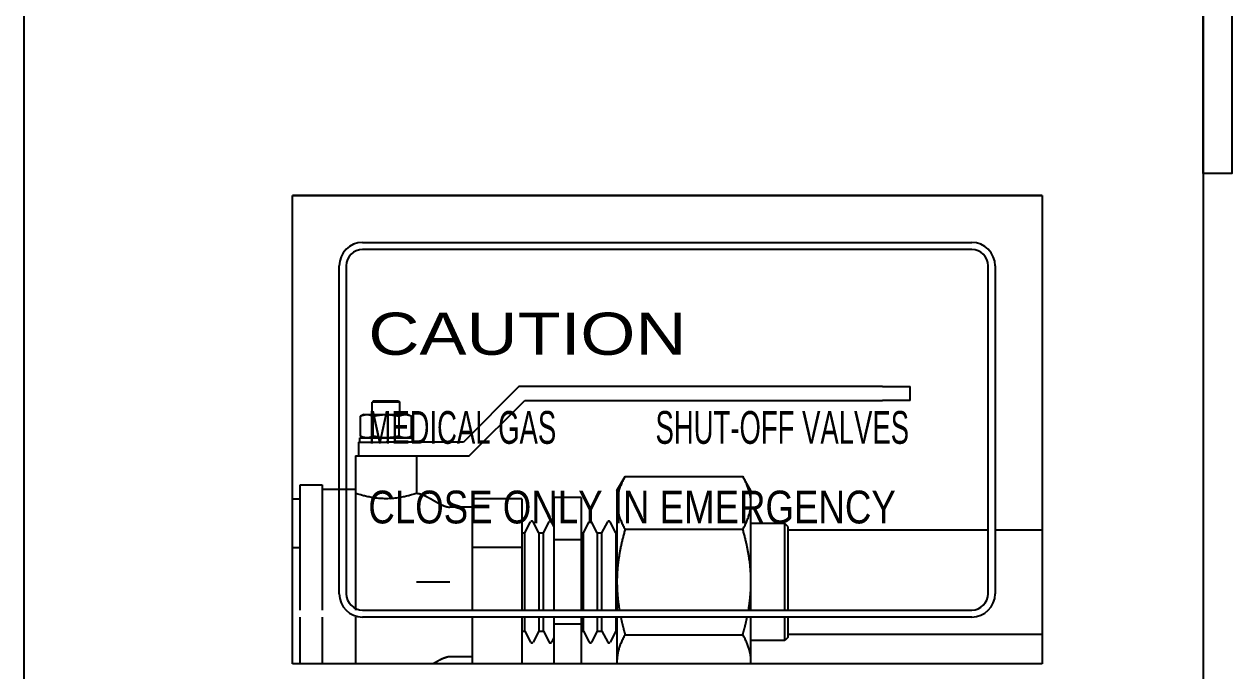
# Model space of a CAD drawing. Header units: millimetres. Extents: x 10903 to 284569, y 2319 to 62017.
# Drawn here: x 237680 to 238968, y 13578 to 14268 of the extents above; entities that cross this region are included whole.
import ezdxf

# ---------------------------------------------------------------- set-up
doc = ezdxf.new("R2010")
doc.units = ezdxf.units.MM
doc.layers.add('cps', color=7, linetype='Continuous')
doc.layers.add('CPST', color=6, linetype='Continuous')
doc.styles.add('SANSSERIF', font='sas_____.pfb', dxfattribs={"height": 10})

msp = doc.modelspace()

# ---------------------------------------------------------------- linework, layer by layer
at = {"layer": 'cps'}
for p, q in [((238765.8, 14085), (237965.8, 14085)), ((237965.8, 14085), (238765.8, 14085)), ((237965.8, 14085), (238765.8, 14085)), ((238765.8, 14085), (237965.8, 14085)), ((237965.8, 13585), (237965.8, 14085)), ((238765.8, 14085), (238765.8, 13585)), ((238765.8, 14085), (238765.8, 13585)), ((238040.8, 14035), (238690.8, 14035)), ((238040.8, 14035), (238690.8, 14035)), ((238690.8, 14027.5), (238040.8, 14027.5)), ((238690.8, 14027.5), (238040.8, 14027.5)), ((238015.8, 13660), (238015.8, 14010)), ((238015.8, 13660), (238015.8, 14010)), ((238023.3, 14010), (238023.3, 13660)), ((238023.3, 14010), (238023.3, 13660)), ((238708.3, 13660), (238708.3, 14010)), ((238708.3, 13660), (238708.3, 14010)), ((238715.8, 14010), (238715.8, 13660)), ((238715.8, 14010), (238715.8, 13660)), ((238040.8, 13642.5), (238690.8, 13642.5)), ((238040.8, 13642.5), (238690.8, 13642.5)), ((238690.8, 13635), (238040.8, 13635)), ((238690.8, 13635), (238040.8, 13635)), ((238765.8, 13585), (237965.8, 13585)), ((238765.8, 13585), (237965.8, 13585))]:
    msp.add_line(p, q, dxfattribs=at)
at = {"layer": 'cps', "color": 8}
for p, q in [((238207.6, 13881.1), (238148.5, 13821.9)), ((238207.6, 13881.1), (238148.5, 13821.9)), ((238595.5, 13881.1), (238207.6, 13881.1)), ((238595.5, 13881.1), (238207.6, 13881.1)), ((238595.5, 13881.1), (238625.1, 13881.1)), ((238595.5, 13881.1), (238625.1, 13881.1)), ((238625.1, 13866.3), (238625.1, 13881.1)), ((238625.1, 13866.3), (238625.1, 13881.1)), ((238052.5, 13866), (238051, 13864.5)), ((238052.5, 13866), (238051, 13864.5)), ((238065.8, 13864.5), (238051, 13864.5)), ((238051, 13851.2), (238051, 13864.5)), ((238051, 13851.2), (238051, 13864.5)), ((238065.8, 13864.5), (238051, 13864.5)), ((238052.5, 13866), (238065.8, 13866)), ((238052.5, 13866), (238065.8, 13866)), ((238065.8, 13866), (238079.1, 13866)), ((238065.8, 13866), (238079.1, 13866)), ((238080.6, 13864.5), (238065.8, 13864.5)), ((238080.6, 13864.5), (238065.8, 13864.5)), ((238079.1, 13866), (238080.6, 13864.5)), ((238079.1, 13866), (238080.6, 13864.5)), ((238080.6, 13851.2), (238080.6, 13864.5)), ((238080.6, 13851.2), (238080.6, 13864.5)), ((238154.6, 13807.1), (238213.8, 13866.3)), ((238154.6, 13807.1), (238213.8, 13866.3)), ((238213.8, 13866.3), (238595.5, 13866.3)), ((238213.8, 13866.3), (238595.5, 13866.3)), ((238625.1, 13866.3), (238595.5, 13866.3)), ((238625.1, 13866.3), (238595.5, 13866.3)), ((238042.1, 13851.2), (238038.5, 13849.5)), ((238042.1, 13851.2), (238038.5, 13849.5)), ((238038.5, 13828.1), (238038.5, 13849.5)), ((238038.5, 13828.1), (238038.5, 13849.5)), ((238042.1, 13851.2), (238065.8, 13851.2)), ((238042.1, 13851.2), (238065.8, 13851.2)), ((238052.1, 13828.1), (238052.1, 13849.5)), ((238052.1, 13828.1), (238052.1, 13849.5)), ((238065.8, 13851.2), (238089.5, 13851.2)), ((238065.8, 13851.2), (238089.5, 13851.2)), ((238079.5, 13849.5), (238079.5, 13828.1)), ((238079.5, 13849.5), (238079.5, 13828.1)), ((238089.5, 13851.2), (238093.1, 13849.5)), ((238089.5, 13851.2), (238093.1, 13849.5)), ((238093.1, 13828.1), (238093.1, 13849.5)), ((238093.1, 13828.1), (238093.1, 13849.5)), ((238036.2, 13821.9), (238036.2, 13807.1)), ((238036.2, 13821.9), (238065.8, 13821.9)), ((238036.2, 13821.9), (238065.8, 13821.9)), ((238036.2, 13821.9), (238036.2, 13807.1)), ((238037.7, 13821.9), (238037.7, 13826.4)), ((238037.7, 13826.4), (238065.8, 13826.4)), ((238037.7, 13826.4), (238065.8, 13826.4)), ((238037.7, 13821.9), (238037.7, 13826.4)), ((238042.1, 13826.4), (238038.5, 13828.1)), ((238042.1, 13826.4), (238038.5, 13828.1)), ((238065.8, 13826.4), (238093.9, 13826.4)), ((238065.8, 13826.4), (238093.9, 13826.4)), ((238148.5, 13821.9), (238065.8, 13821.9)), ((238148.5, 13821.9), (238065.8, 13821.9)), ((238089.5, 13826.4), (238093.1, 13828.1)), ((238089.5, 13826.4), (238093.1, 13828.1)), ((238093.9, 13821.9), (238093.9, 13826.4)), ((238093.9, 13821.9), (238093.9, 13826.4)), ((238033.3, 13807.1), (238079.4, 13807.1)), ((238033.3, 13807.1), (238033.3, 13771.4)), ((238033.3, 13807.1), (238033.3, 13771.4)), ((238033.3, 13807.1), (238079.4, 13807.1)), ((238079.4, 13807.1), (238154.6, 13807.1)), ((238079.4, 13807.1), (238154.6, 13807.1)), ((238098.4, 13807.1), (238098.4, 13767.2)), ((238098.4, 13807.1), (238098.4, 13767.2)), ((238312.2, 13770), (238320.9, 13785.1)), ((238312.2, 13770), (238320.9, 13785.1)), ((238320.9, 13785.1), (238446.5, 13785.1)), ((238320.9, 13785.1), (238446.5, 13785.1)), ((238455.2, 13770), (238446.5, 13785.1)), ((238455.2, 13770), (238446.5, 13785.1)), ((237974.1, 13642.5), (237974.1, 13776.1)), ((237974.1, 13776.1), (237997.7, 13776.1)), ((237974.1, 13776.1), (237997.7, 13776.1)), ((237974.1, 13642.5), (237974.1, 13776.1)), ((237997.7, 13776.1), (237997.7, 13642.5)), ((237997.7, 13776.1), (237997.7, 13642.5)), ((237997.7, 13771.4), (238033.3, 13771.4)), ((237997.7, 13771.4), (238033.3, 13771.4)), ((238033.3, 13771.4), (238033.3, 13642.5)), ((238033.3, 13771.4), (238033.3, 13642.5)), ((238312.2, 13770), (238312.2, 13756.9)), ((238312.2, 13770), (238312.2, 13756.9)), ((238455.2, 13756.9), (238455.2, 13770)), ((238455.2, 13756.9), (238455.2, 13770)), ((237965.8, 13761.3), (237974.1, 13761.3)), ((237965.8, 13761.3), (237974.1, 13761.3)), ((238157.5, 13752.4), (238133.9, 13752.4)), ((238157.5, 13752.4), (238133.9, 13752.4)), ((238157.5, 13761.3), (238157.5, 13709.3)), ((238210.8, 13761.3), (238157.5, 13761.3)), ((238210.8, 13761.3), (238157.5, 13761.3)), ((238157.5, 13761.3), (238157.5, 13709.3)), ((238210.8, 13761.3), (238210.8, 13709.3)), ((238210.8, 13761.3), (238210.8, 13709.3)), ((238245, 13762.5), (238245, 13717.5)), ((238273.9, 13762.5), (238245, 13762.5)), ((238273.9, 13762.5), (238245, 13762.5)), ((238245, 13762.5), (238245, 13717.5)), ((238273.9, 13762.5), (238273.9, 13717.5)), ((238273.9, 13762.5), (238273.9, 13717.5)), ((238312.2, 13756.9), (238312.2, 13672.5)), ((238312.2, 13756.9), (238312.2, 13672.5)), ((238455.2, 13672.5), (238455.2, 13756.9)), ((238455.2, 13672.5), (238455.2, 13756.9)), ((238213.9, 13724.9), (238220.1, 13736.8)), ((238213.9, 13724.9), (238220.1, 13736.8)), ((238228.8, 13724.9), (238222.6, 13736.8)), ((238228.8, 13724.9), (238222.6, 13736.8)), ((238233.7, 13724.9), (238239.9, 13736.8)), ((238233.7, 13724.9), (238239.9, 13736.8)), ((238245, 13731.8), (238242.4, 13736.8)), ((238245, 13731.8), (238242.4, 13736.8)), ((238276.4, 13724.9), (238282.6, 13736.8)), ((238276.4, 13724.9), (238282.6, 13736.8)), ((238291.2, 13724.9), (238285.1, 13736.8)), ((238291.2, 13724.9), (238285.1, 13736.8)), ((238296.2, 13724.9), (238302.4, 13736.8)), ((238296.2, 13724.9), (238302.4, 13736.8)), ((238311, 13724.9), (238304.8, 13736.8)), ((238311, 13724.9), (238304.8, 13736.8)), ((238320.9, 13728.8), (238446.5, 13728.8)), ((238320.9, 13728.8), (238446.5, 13728.8)), ((238491.2, 13735), (238455.2, 13735)), ((238491.2, 13735), (238455.2, 13735)), ((238491.2, 13726.6), (238491.2, 13735)), ((238494.4, 13731.7), (238491.2, 13735)), ((238494.4, 13731.7), (238491.2, 13735)), ((238491.2, 13726.6), (238491.2, 13735)), ((238491.2, 13642.5), (238491.2, 13726.6)), ((238491.2, 13642.5), (238491.2, 13726.6)), ((238494.4, 13731.7), (238494.4, 13723.8)), ((238494.4, 13731.7), (238494.4, 13723.8)), ((238494.4, 13728), (238708.3, 13728)), ((238494.4, 13728), (238708.3, 13728)), ((238715.8, 13728), (238765.8, 13728)), ((238715.8, 13728), (238765.8, 13728)), ((238210.8, 13724.9), (238213.9, 13724.9)), ((238210.8, 13724.9), (238213.9, 13724.9)), ((238213.9, 13698.7), (238213.9, 13724.9)), ((238213.9, 13698.7), (238213.9, 13724.9)), ((238228.8, 13724.9), (238228.8, 13698.7)), ((238228.8, 13724.9), (238233.7, 13724.9)), ((238228.8, 13724.9), (238233.7, 13724.9)), ((238228.8, 13724.9), (238228.8, 13698.7)), ((238233.7, 13698.7), (238233.7, 13724.9)), ((238233.7, 13698.7), (238233.7, 13724.9)), ((238245, 13717.5), (238245, 13642.5)), ((238273.9, 13717.5), (238245, 13717.5)), ((238273.9, 13717.5), (238245, 13717.5)), ((238245, 13717.5), (238245, 13642.5)), ((238273.9, 13724.9), (238276.4, 13724.9)), ((238273.9, 13724.9), (238276.4, 13724.9)), ((238273.9, 13717.5), (238273.9, 13642.5)), ((238273.9, 13717.5), (238273.9, 13642.5)), ((238276.4, 13698.7), (238276.4, 13724.9)), ((238276.4, 13698.7), (238276.4, 13724.9)), ((238291.2, 13724.9), (238291.2, 13698.7)), ((238291.2, 13724.9), (238296.2, 13724.9)), ((238291.2, 13724.9), (238296.2, 13724.9)), ((238291.2, 13724.9), (238291.2, 13698.7)), ((238296.2, 13698.7), (238296.2, 13724.9)), ((238296.2, 13698.7), (238296.2, 13724.9)), ((238311, 13724.9), (238311, 13698.7)), ((238311, 13724.9), (238312.2, 13724.9)), ((238311, 13724.9), (238312.2, 13724.9)), ((238311, 13724.9), (238311, 13698.7)), ((238494.4, 13723.8), (238494.4, 13642.5)), ((238494.4, 13723.8), (238494.4, 13642.5)), ((237965.8, 13709.3), (237974.1, 13709.3)), ((237965.8, 13709.3), (237974.1, 13709.3)), ((238210.8, 13709.3), (238157.5, 13709.3)), ((238157.5, 13709.3), (238157.5, 13642.5)), ((238157.5, 13709.3), (238157.5, 13642.5)), ((238210.8, 13709.3), (238157.5, 13709.3)), ((238210.8, 13709.3), (238210.8, 13642.5)), ((238210.8, 13709.3), (238210.8, 13642.5)), ((238213.9, 13642.5), (238213.9, 13698.7)), ((238213.9, 13642.5), (238213.9, 13698.7)), ((238228.8, 13698.7), (238228.8, 13642.5)), ((238228.8, 13698.7), (238228.8, 13642.5)), ((238233.7, 13642.5), (238233.7, 13698.7)), ((238233.7, 13642.5), (238233.7, 13698.7)), ((238276.4, 13642.5), (238276.4, 13698.7)), ((238276.4, 13642.5), (238276.4, 13698.7)), ((238291.2, 13698.7), (238291.2, 13642.5)), ((238291.2, 13698.7), (238291.2, 13642.5)), ((238296.2, 13642.5), (238296.2, 13698.7)), ((238296.2, 13642.5), (238296.2, 13698.7)), ((238311, 13698.7), (238311, 13642.5)), ((238311, 13698.7), (238311, 13642.5)), ((238312.2, 13672.5), (238312.2, 13642.5)), ((238312.2, 13672.5), (238312.2, 13642.5)), ((238455.2, 13642.5), (238455.2, 13672.5)), ((238455.2, 13642.5), (238455.2, 13672.5)), ((237974.1, 13585), (237974.1, 13635)), ((237974.1, 13585), (237974.1, 13635)), ((237997.7, 13635), (237997.7, 13585)), ((237997.7, 13635), (237997.7, 13585)), ((238033.3, 13635), (238033.3, 13585)), ((238033.3, 13635), (238033.3, 13585)), ((238157.5, 13635), (238157.5, 13585)), ((238157.5, 13635), (238157.5, 13585)), ((238210.8, 13635), (238210.8, 13585)), ((238210.8, 13635), (238210.8, 13585)), ((238213.9, 13620), (238213.9, 13635)), ((238213.9, 13620), (238213.9, 13635)), ((238228.8, 13635), (238228.8, 13620)), ((238228.8, 13635), (238228.8, 13620)), ((238233.7, 13620), (238233.7, 13635)), ((238233.7, 13620), (238233.7, 13635)), ((238245, 13635), (238245, 13627.5)), ((238245, 13635), (238245, 13627.5)), ((238245, 13627.5), (238245, 13585)), ((238273.9, 13627.5), (238245, 13627.5)), ((238273.9, 13627.5), (238245, 13627.5)), ((238245, 13627.5), (238245, 13585)), ((238273.9, 13635), (238273.9, 13627.5)), ((238273.9, 13635), (238273.9, 13627.5)), ((238273.9, 13627.5), (238273.9, 13585)), ((238273.9, 13627.5), (238273.9, 13585)), ((238276.4, 13620), (238276.4, 13635)), ((238276.4, 13620), (238276.4, 13635)), ((238291.2, 13635), (238291.2, 13620)), ((238291.2, 13635), (238291.2, 13620)), ((238296.2, 13620), (238296.2, 13635)), ((238296.2, 13620), (238296.2, 13635)), ((238311, 13635), (238311, 13620)), ((238311, 13635), (238311, 13620)), ((238312.2, 13635), (238312.2, 13588)), ((238312.2, 13635), (238312.2, 13588)), ((238455.2, 13588), (238455.2, 13635)), ((238455.2, 13588), (238455.2, 13635)), ((238491.2, 13610), (238491.2, 13635)), ((238491.2, 13610), (238491.2, 13635)), ((238494.4, 13635), (238494.4, 13613.2)), ((238494.4, 13635), (238494.4, 13613.2)), ((238210.8, 13620), (238213.9, 13620)), ((238210.8, 13620), (238213.9, 13620)), ((238213.9, 13620), (238220.1, 13608.2)), ((238213.9, 13620), (238220.1, 13608.2)), ((238228.8, 13620), (238222.6, 13608.2)), ((238228.8, 13620), (238222.6, 13608.2)), ((238228.8, 13620), (238233.7, 13620)), ((238228.8, 13620), (238233.7, 13620)), ((238233.7, 13620), (238239.9, 13608.2)), ((238233.7, 13620), (238239.9, 13608.2)), ((238245, 13613.2), (238242.4, 13608.2)), ((238245, 13613.2), (238242.4, 13608.2)), ((238273.9, 13620), (238276.4, 13620)), ((238273.9, 13620), (238276.4, 13620)), ((238276.4, 13620), (238282.6, 13608.2)), ((238276.4, 13620), (238282.6, 13608.2)), ((238291.2, 13620), (238285.1, 13608.2)), ((238291.2, 13620), (238285.1, 13608.2)), ((238291.2, 13620), (238296.2, 13620)), ((238291.2, 13620), (238296.2, 13620)), ((238296.2, 13620), (238302.4, 13608.2)), ((238296.2, 13620), (238302.4, 13608.2)), ((238311, 13620), (238304.8, 13608.2)), ((238311, 13620), (238304.8, 13608.2)), ((238311, 13620), (238312.2, 13620)), ((238311, 13620), (238312.2, 13620)), ((238320.9, 13616.2), (238446.5, 13616.2)), ((238320.9, 13616.2), (238446.5, 13616.2)), ((238494.4, 13613.2), (238491.2, 13610)), ((238494.4, 13613.2), (238491.2, 13610)), ((238494.4, 13616.9), (238765.8, 13616.9)), ((238494.4, 13616.9), (238765.8, 13616.9)), ((238491.2, 13610), (238455.2, 13610)), ((238491.2, 13610), (238455.2, 13610)), ((238157.5, 13592.6), (238133.9, 13592.6)), ((238157.5, 13592.6), (238133.9, 13592.6)), ((238312.2, 13588), (238312.2, 13585)), ((238312.2, 13588), (238312.2, 13585)), ((238455.2, 13585), (238455.2, 13588)), ((238455.2, 13585), (238455.2, 13588))]:
    msp.add_line(p, q, dxfattribs=at)
at = {"layer": 'cps'}
for centre, radius, start, end in [((238040.8, 14010), 25, 90, 180), ((238040.8, 14010), 17.5, 90, 180), ((238690.8, 14010), 25, 0, 90), ((238690.8, 14010), 25, 0, 90), ((238690.8, 14010), 17.5, 0, 90), ((238690.8, 14010), 17.5, 0, 90), ((238040.8, 13660), 25, 180, 270), ((238040.8, 13660), 17.5, 180, 270), ((238690.8, 13660), 25, 270, 0), ((238690.8, 13660), 17.5, 270, 0), ((238690.8, 13660), 17.5, 270, 0), ((238690.8, 13660), 25, 270, 0)]:
    msp.add_arc(centre, radius, start, end, dxfattribs=at)
at = {"layer": 'cps', "color": 8}
for centre, start, end in [((238221.4, 13736.2), 27.5, 152.5), ((238221.4, 13736.2), 27.5, 152.5), ((238241.1, 13736.2), 27.5, 152.5), ((238241.1, 13736.2), 27.5, 152.5), ((238283.8, 13736.2), 27.5, 152.5), ((238283.8, 13736.2), 27.5, 152.5), ((238303.6, 13736.2), 27.5, 152.5), ((238303.6, 13736.2), 27.5, 152.5), ((238221.4, 13608.8), 207.5, 332.5), ((238221.4, 13608.8), 207.5, 332.5), ((238241.1, 13608.8), 207.5, 332.5), ((238241.1, 13608.8), 207.5, 332.5), ((238283.8, 13608.8), 207.5, 332.5), ((238283.8, 13608.8), 207.5, 332.5), ((238303.6, 13608.8), 207.5, 332.5), ((238303.6, 13608.8), 207.5, 332.5)]:
    msp.add_arc(centre, 1.39, start, end, dxfattribs=at)
for points, weights in [([(238038.5, 13849.5), (238045.3, 13852.7), (238052.1, 13849.5)], [1, 1.15470053838, 1]), ([(238038.5, 13849.5), (238045.3, 13852.7), (238052.1, 13849.5)], [1, 1.15470053838, 1]), ([(238052.1, 13849.5), (238065.8, 13852.7), (238079.5, 13849.5)], [1, 1.15470053838, 1]), ([(238052.1, 13849.5), (238065.8, 13852.7), (238079.5, 13849.5)], [1, 1.15470053838, 1]), ([(238079.5, 13849.5), (238086.3, 13852.7), (238093.1, 13849.5)], [1, 1.15470053838, 1]), ([(238079.5, 13849.5), (238086.3, 13852.7), (238093.1, 13849.5)], [1, 1.15470053838, 1]), ([(238052.1, 13828.1), (238045.3, 13824.9), (238038.5, 13828.1)], [1, 1.15470053838, 1]), ([(238052.1, 13828.1), (238045.3, 13824.9), (238038.5, 13828.1)], [1, 1.15470053838, 1]), ([(238079.5, 13828.1), (238065.8, 13824.9), (238052.1, 13828.1)], [1, 1.15470053838, 1]), ([(238079.5, 13828.1), (238065.8, 13824.9), (238052.1, 13828.1)], [1, 1.15470053838, 1]), ([(238093.1, 13828.1), (238086.3, 13824.9), (238079.5, 13828.1)], [1, 1.15470053838, 1]), ([(238093.1, 13828.1), (238086.3, 13824.9), (238079.5, 13828.1)], [1, 1.15470053838, 1]), ([(238320.9, 13785.1), (238312.2, 13770), (238312.2, 13756.9)], [1.01981541865, 1.04818815859, 1]), ([(238320.9, 13785.1), (238312.2, 13770), (238312.2, 13756.9)], [1.01981541865, 1.04818815859, 1]), ([(238455.2, 13756.9), (238455.2, 13770), (238446.5, 13785.1)], [1, 1.04818815859, 1.01981541865]), ([(238455.2, 13756.9), (238455.2, 13770), (238446.5, 13785.1)], [1, 1.04818815859, 1.01981541865]), ([(238312.2, 13756.9), (238312.2, 13743.9), (238320.9, 13728.8)], [1, 1.04818815859, 1.01981541865]), ([(238312.2, 13756.9), (238312.2, 13743.9), (238320.9, 13728.8)], [1, 1.04818815859, 1.01981541865]), ([(238446.5, 13728.8), (238455.2, 13743.9), (238455.2, 13756.9)], [1.01981541865, 1.04818815859, 1]), ([(238446.5, 13728.8), (238455.2, 13743.9), (238455.2, 13756.9)], [1.01981541865, 1.04818815859, 1]), ([(238320.9, 13728.8), (238312.2, 13698.6), (238312.2, 13672.5)], [1.01981541865, 1.04818815859, 1]), ([(238320.9, 13728.8), (238312.2, 13698.6), (238312.2, 13672.5)], [1.01981541865, 1.04818815859, 1]), ([(238455.2, 13672.5), (238455.2, 13698.6), (238446.5, 13728.8)], [1, 1.04818815859, 1.01981541865]), ([(238455.2, 13672.5), (238455.2, 13698.6), (238446.5, 13728.8)], [1, 1.04818815859, 1.01981541865]), ([(238312.2, 13672.5), (238312.2, 13657.8), (238314.8, 13642.5)], [1, 1.02648243742, 1.02984197653]), ([(238312.2, 13672.5), (238312.2, 13657.8), (238314.8, 13642.5)], [1, 1.02648243742, 1.02984197653]), ([(238452.6, 13642.5), (238455.2, 13657.8), (238455.2, 13672.5)], [1.02984197653, 1.02648243742, 1]), ([(238452.6, 13642.5), (238455.2, 13657.8), (238455.2, 13672.5)], [1.02984197653, 1.02648243742, 1]), ([(238316.2, 13635), (238318.1, 13625.9), (238320.9, 13616.2)], [1.03011135966, 1.0288135657, 1.01981541865]), ([(238316.2, 13635), (238318.1, 13625.9), (238320.9, 13616.2)], [1.03011135966, 1.0288135657, 1.01981541865]), ([(238446.5, 13616.2), (238449.3, 13625.9), (238451.2, 13635)], [1.01981541865, 1.0288135657, 1.03011135966]), ([(238446.5, 13616.2), (238449.3, 13625.9), (238451.2, 13635)], [1.01981541865, 1.0288135657, 1.03011135966]), ([(238320.9, 13616.2), (238312.2, 13601.1), (238312.2, 13588)], [1.01981541865, 1.04818815859, 1]), ([(238320.9, 13616.2), (238312.2, 13601.1), (238312.2, 13588)], [1.01981541865, 1.04818815859, 1]), ([(238455.2, 13588), (238455.2, 13601.1), (238446.5, 13616.2)], [1, 1.04818815859, 1.01981541865]), ([(238455.2, 13588), (238455.2, 13601.1), (238446.5, 13616.2)], [1, 1.04818815859, 1.01981541865]), ([(238312.2, 13588), (238312.2, 13586.5), (238312.3, 13585)], [1, 1.00541307684, 1.00986007001]), ([(238312.2, 13588), (238312.2, 13586.5), (238312.3, 13585)], [1, 1.00541307684, 1.00986007001]), ([(238455.1, 13585), (238455.2, 13586.5), (238455.2, 13588)], [1.00986007001, 1.00541307684, 1]), ([(238455.1, 13585), (238455.2, 13586.5), (238455.2, 13588)], [1.00986007001, 1.00541307684, 1])]:
    msp.add_rational_spline(points, weights, degree=2, dxfattribs=at)
for points, degree, knots in [([(238098.4, 13767.2), (238098.4, 13767.2), (238098.2, 13767.1), (238097.3, 13766.8), (238096.7, 13766.6), (238095, 13766.1), (238094, 13765.8), (238091.6, 13765.1), (238090.3, 13764.7), (238087.4, 13764), (238085.8, 13763.6), (238082.2, 13762.9), (238080.3, 13762.6), (238076.3, 13762), (238074.2, 13761.8), (238070, 13761.5), (238067.9, 13761.4), (238063.7, 13761.4), (238061.6, 13761.5), (238057.4, 13761.8), (238055.3, 13762), (238051.3, 13762.6), (238049.4, 13762.9), (238045.8, 13763.6), (238044.2, 13764), (238041.4, 13764.7), (238040, 13765.1), (238037.6, 13765.8), (238036.6, 13766.1), (238034.9, 13766.6), (238034.3, 13766.8), (238033.5, 13767.1), (238033.3, 13767.2), (238033.3, 13767.2)], 3, [16.722796, 16.722796, 16.722796, 16.722796, 18.812593, 18.812593, 20.90239, 20.90239, 22.992187, 22.992187, 25.081984, 25.081984, 27.172886, 27.172886, 29.263788, 29.263788, 31.354689, 31.354689, 33.445591, 33.445591, 35.536493, 35.536493, 37.627395, 37.627395, 39.718297, 39.718297, 41.809198, 41.809198, 43.898995, 43.898995, 45.988793, 45.988793, 48.07859, 48.07859, 50.168387, 50.168387, 50.168387, 50.168387]), ([(238098.4, 13767.2), (238098.4, 13767.2), (238098.2, 13767.1), (238097.3, 13766.8), (238096.7, 13766.6), (238095, 13766.1), (238094, 13765.8), (238091.6, 13765.1), (238090.3, 13764.7), (238087.4, 13764), (238085.8, 13763.6), (238082.2, 13762.9), (238080.3, 13762.6), (238076.3, 13762), (238074.2, 13761.8), (238070, 13761.5), (238067.9, 13761.4), (238063.7, 13761.4), (238061.6, 13761.5), (238057.4, 13761.8), (238055.3, 13762), (238051.3, 13762.6), (238049.4, 13762.9), (238045.8, 13763.6), (238044.2, 13764), (238041.4, 13764.7), (238040, 13765.1), (238037.6, 13765.8), (238036.6, 13766.1), (238034.9, 13766.6), (238034.3, 13766.8), (238033.5, 13767.1), (238033.3, 13767.2), (238033.3, 13767.2)], 3, [16.722796, 16.722796, 16.722796, 16.722796, 18.812593, 18.812593, 20.90239, 20.90239, 22.992187, 22.992187, 25.081984, 25.081984, 27.172886, 27.172886, 29.263788, 29.263788, 31.354689, 31.354689, 33.445591, 33.445591, 35.536493, 35.536493, 37.627395, 37.627395, 39.718297, 39.718297, 41.809198, 41.809198, 43.898995, 43.898995, 45.988793, 45.988793, 48.07859, 48.07859, 50.168387, 50.168387, 50.168387, 50.168387]), ([(238098.4, 13767.2), (238098.9, 13767.2), (238099.4, 13767.1), (238099.9, 13767.1), (238100.4, 13767), (238100.9, 13766.9), (238101.4, 13766.8), (238101.9, 13766.7), (238102.4, 13766.5), (238102.9, 13766.4), (238103.4, 13766.2), (238104, 13766), (238104.7, 13765.7), (238105.4, 13765.5), (238106, 13765.2), (238106.7, 13764.9), (238107.3, 13764.6), (238108, 13764.3), (238109.1, 13763.7), (238110.2, 13763.1), (238111.3, 13762.5), (238112.4, 13761.9), (238113.5, 13761.3), (238114.5, 13760.7), (238115.6, 13760.1), (238116.7, 13759.4), (238117.8, 13758.8), (238118.8, 13758.2), (238121.1, 13756.9), (238123.5, 13755.7), (238125.9, 13754.5), (238126.8, 13754.1), (238127.8, 13753.7), (238128.7, 13753.4), (238129.7, 13753.1), (238130.4, 13752.9), (238131.1, 13752.7), (238131.8, 13752.6), (238132.5, 13752.5), (238133.2, 13752.4), (238133.9, 13752.4)], 1, [0, 0, 0.101689, 0.203377, 0.305066, 0.406755, 0.508443, 0.610132, 0.711821, 0.813509, 0.915198, 1.016887, 1.16095, 1.305013, 1.449076, 1.593139, 1.737202, 1.881265, 2.025327, 2.273548, 2.521768, 2.769988, 3.018208, 3.266428, 3.514648, 3.762868, 4.011088, 4.259308, 4.507528, 5.039454, 5.571381, 6.103307, 6.307206, 6.511106, 6.715005, 6.918904, 7.059297, 7.199689, 7.340081, 7.480474, 7.620866, 7.761258, 7.761258]), ([(238098.4, 13767.2), (238098.9, 13767.2), (238099.4, 13767.1), (238099.9, 13767.1), (238100.4, 13767), (238100.9, 13766.9), (238101.4, 13766.8), (238101.9, 13766.7), (238102.4, 13766.5), (238102.9, 13766.4), (238103.4, 13766.2), (238104, 13766), (238104.7, 13765.7), (238105.4, 13765.5), (238106, 13765.2), (238106.7, 13764.9), (238107.3, 13764.6), (238108, 13764.3), (238109.1, 13763.7), (238110.2, 13763.1), (238111.3, 13762.5), (238112.4, 13761.9), (238113.5, 13761.3), (238114.5, 13760.7), (238115.6, 13760.1), (238116.7, 13759.4), (238117.8, 13758.8), (238118.8, 13758.2), (238121.1, 13756.9), (238123.5, 13755.7), (238125.9, 13754.5), (238126.8, 13754.1), (238127.8, 13753.7), (238128.7, 13753.4), (238129.7, 13753.1), (238130.4, 13752.9), (238131.1, 13752.7), (238131.8, 13752.6), (238132.5, 13752.5), (238133.2, 13752.4), (238133.9, 13752.4)], 1, [0, 0, 0.101689, 0.203377, 0.305066, 0.406755, 0.508443, 0.610132, 0.711821, 0.813509, 0.915198, 1.016887, 1.16095, 1.305013, 1.449076, 1.593139, 1.737202, 1.881265, 2.025327, 2.273548, 2.521768, 2.769988, 3.018208, 3.266428, 3.514648, 3.762868, 4.011088, 4.259308, 4.507528, 5.039454, 5.571381, 6.103307, 6.307206, 6.511106, 6.715005, 6.918904, 7.059297, 7.199689, 7.340081, 7.480474, 7.620866, 7.761258, 7.761258]), ([(238098.4, 13672.5), (238100, 13672.5), (238101.9, 13672.5), (238103.8, 13672.5), (238105.7, 13672.5), (238107.7, 13672.5), (238109.8, 13672.5), (238111.8, 13672.5), (238113.9, 13672.5), (238116, 13672.5), (238118.2, 13672.5), (238120.3, 13672.5), (238122.4, 13672.5), (238124.5, 13672.5), (238126.5, 13672.5), (238128.5, 13672.5), (238130.4, 13672.5), (238132.2, 13672.5), (238133.9, 13672.5)], 3, [0, 0, 0, 0, 0.167953, 0.167953, 0.167953, 0.332343, 0.332343, 0.332343, 0.497643, 0.497643, 0.497643, 0.66511, 0.66511, 0.66511, 0.834009, 0.834009, 0.834009, 1, 1, 1, 1]), ([(238098.4, 13672.5), (238100, 13672.5), (238101.9, 13672.5), (238103.8, 13672.5), (238105.7, 13672.5), (238107.7, 13672.5), (238109.8, 13672.5), (238111.8, 13672.5), (238113.9, 13672.5), (238116, 13672.5), (238118.2, 13672.5), (238120.3, 13672.5), (238122.4, 13672.5), (238124.5, 13672.5), (238126.5, 13672.5), (238128.5, 13672.5), (238130.4, 13672.5), (238132.2, 13672.5), (238133.9, 13672.5)], 3, [0, 0, 0, 0, 0.167953, 0.167953, 0.167953, 0.332343, 0.332343, 0.332343, 0.497643, 0.497643, 0.497643, 0.66511, 0.66511, 0.66511, 0.834009, 0.834009, 0.834009, 1, 1, 1, 1]), ([(238133.9, 13592.6), (238133.4, 13592.6), (238132.8, 13592.5), (238132.3, 13592.5), (238131.8, 13592.4), (238131.3, 13592.3), (238130.8, 13592.2), (238130.3, 13592.1), (238129.8, 13591.9), (238129.4, 13591.8), (238128.9, 13591.6), (238128.2, 13591.4), (238127.5, 13591.1), (238126.8, 13590.9), (238126.2, 13590.6), (238125.5, 13590.3), (238124.9, 13590), (238124.2, 13589.7), (238123.1, 13589.1), (238122, 13588.5), (238120.9, 13587.9), (238119.8, 13587.3), (238118.8, 13586.7), (238117.7, 13586.1), (238116.6, 13585.5), (238115.8, 13585)], 1, [0, 0, 0.101689, 0.203377, 0.305066, 0.406755, 0.508443, 0.610132, 0.711821, 0.813509, 0.915198, 1.016887, 1.16095, 1.305013, 1.449076, 1.593139, 1.737202, 1.881265, 2.025327, 2.273548, 2.521768, 2.769988, 3.018208, 3.266428, 3.514648, 3.762868, 3.961279, 3.961279]), ([(238133.9, 13592.6), (238133.4, 13592.6), (238132.8, 13592.5), (238132.3, 13592.5), (238131.8, 13592.4), (238131.3, 13592.3), (238130.8, 13592.2), (238130.3, 13592.1), (238129.8, 13591.9), (238129.4, 13591.8), (238128.9, 13591.6), (238128.2, 13591.4), (238127.5, 13591.1), (238126.8, 13590.9), (238126.2, 13590.6), (238125.5, 13590.3), (238124.9, 13590), (238124.2, 13589.7), (238123.1, 13589.1), (238122, 13588.5), (238120.9, 13587.9), (238119.8, 13587.3), (238118.8, 13586.7), (238117.7, 13586.1), (238116.6, 13585.5), (238115.8, 13585)], 1, [0, 0, 0.101689, 0.203377, 0.305066, 0.406755, 0.508443, 0.610132, 0.711821, 0.813509, 0.915198, 1.016887, 1.16095, 1.305013, 1.449076, 1.593139, 1.737202, 1.881265, 2.025327, 2.273548, 2.521768, 2.769988, 3.018208, 3.266428, 3.514648, 3.762868, 3.961279, 3.961279])]:
    msp.add_open_spline(points, degree=degree, knots=knots, dxfattribs=at)
at = {"layer": 'CPST', "color": 2}
for points in [[(237679.6, 14857.5), (238937.7, 14857.5), (238937.7, 10585), (237679.6, 10585)], [(238937.7, 14531.8), (238968.4, 14531.8), (238968.4, 14108.5), (238937.7, 14108.5)]]:
    msp.add_lwpolyline(points, close=True, dxfattribs=at)

# ---------------------------------------------------------------- texts
at = {"layer": 'cps', "style": 'SANSSERIF', "width": 1.2}
msp.add_text('CAUTION', height=45, dxfattribs=at).set_placement((238046.9, 13915))
at = {"layer": 'cps', "color": 8, "style": 'SANSSERIF'}
for s, width, p in [('MEDICAL GAS             SHUT-OFF VALVES', 0.6, (238046.9, 13820)), ('CLOSE ONLY IN EMERGENCY', 0.8, (238046.9, 13735))]:
    msp.add_text(s, height=35, dxfattribs=dict(at, width=width)).set_placement(p)

doc.saveas('drawing.dxf')
